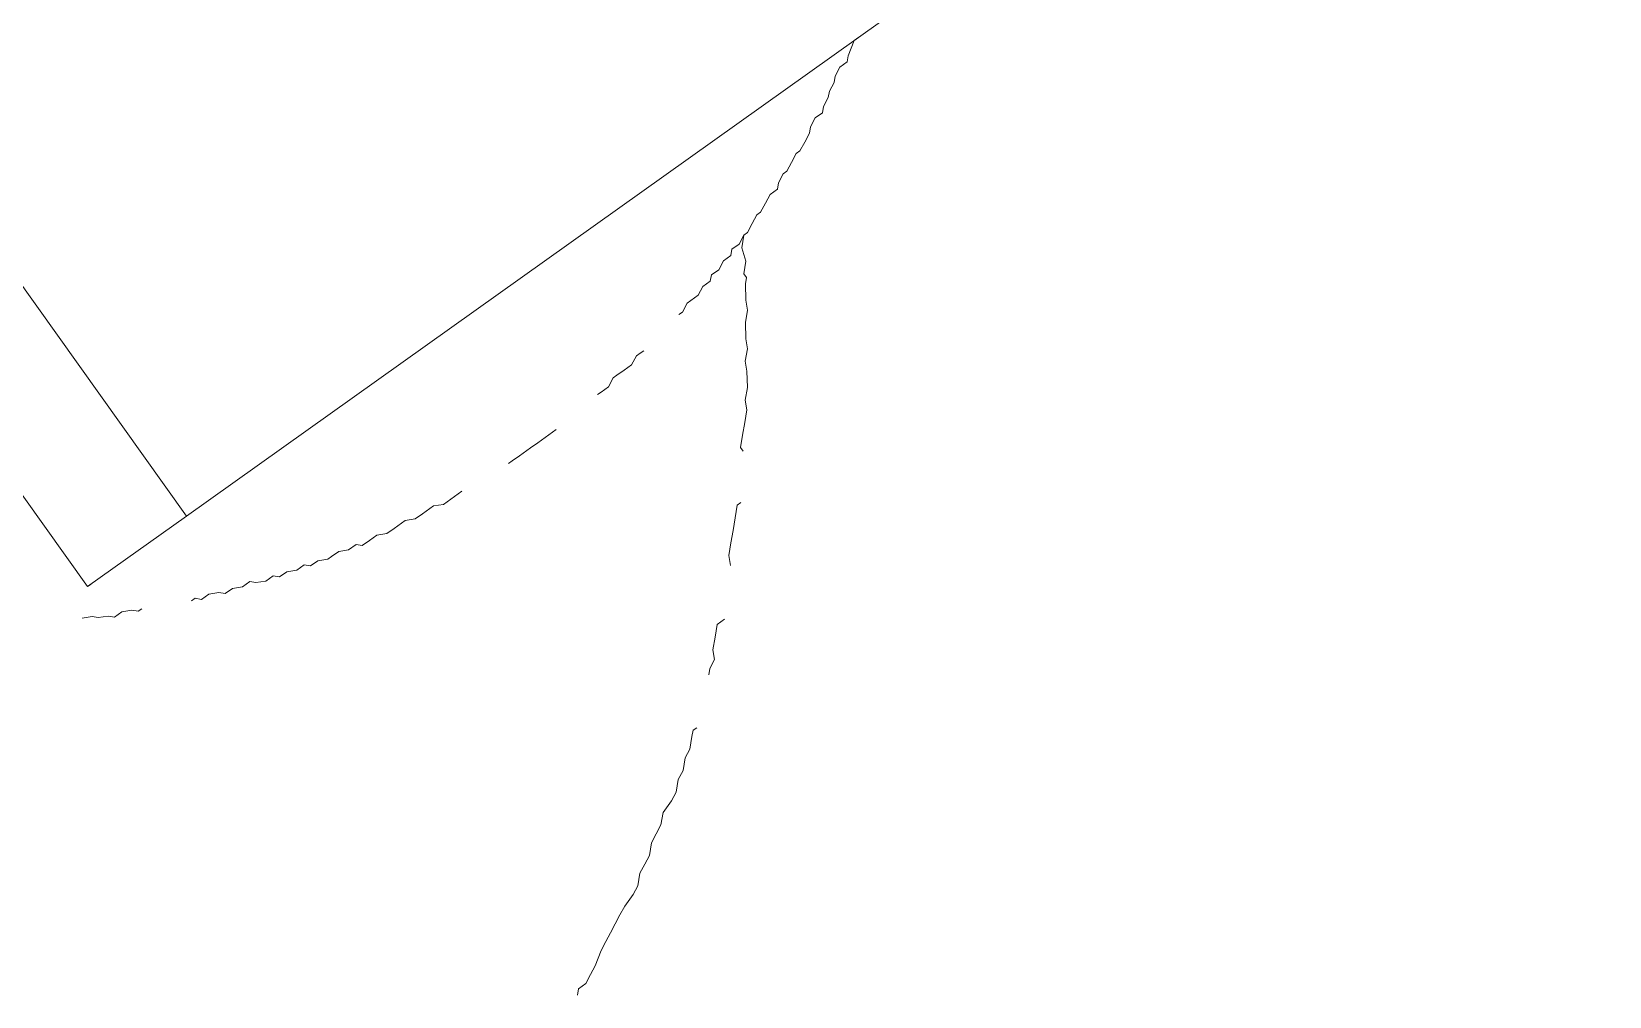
# Model space of a CAD drawing. Header units: feet. Extents: x 2321988 to 2329858, y 6722724 to 6730499.
# Drawn here: x 2326071.2565 to 2326071.541, y 6726843.0123 to 6726843.1863 of the extents above; entities that cross this region are included whole.
import ezdxf

# ---------------------------------------------------------------- set-up
doc = ezdxf.new("R2010")
doc.units = ezdxf.units.FT
doc.header["$MEASUREMENT"] = 0
doc.layers.add('C-BESS-EQUIPMENT', color=255, linetype='Continuous')

# ---------------------------------------------------------------- blocks, each defined once
blk = doc.blocks.new('Midpoint Site Plan$0$A$C71e53a02')
at = {"lineweight": 9}
for points in [[(15.0069, 2.2462), (14.9971, 2.2462), (14.734, 2.2462), (14.734, -2.2559), (14.7438, -2.2559)], [(21.8184, 2.2462), (21.8087, 2.2462), (14.9971, 2.2462), (14.9971, -2.2559), (15.0069, -2.2559), (14.9971, -2.2559), (14.734, -2.2559)], [(14.9971, -2.2559), (21.8087, -2.2559), (21.8184, -2.2559)], [(16.1178, -2.519), (16.1275, -2.519), (16.147, -2.5093), (16.1567, -2.5093), (16.1762, -2.5093), (16.1957, -2.4995), (16.2152, -2.4995), (16.225, -2.4898), (16.2444, -2.4898), (16.2639, -2.48), (16.2834, -2.48), (16.2932, -2.4703), (16.3127, -2.4703), (16.3321, -2.4605), (16.3419, -2.4605), (16.3614, -2.4508), (16.3809, -2.4411), (16.3906, -2.4411), (16.4101, -2.4313), (16.4296, -2.4216), (16.4491, -2.4216), (16.4588, -2.4118), (16.4783, -2.4021), (16.4881, -2.4021), (16.5075, -2.3923), (16.527, -2.3826), (16.5368, -2.3826), (16.5563, -2.3728), (16.5758, -2.3631), (16.5855, -2.3533), (16.605, -2.3436), (16.6245, -2.3436), (16.6342, -2.3339), (16.6537, -2.3241), (16.6635, -2.3144), (16.683, -2.3046), (16.6927, -2.2949), (16.7122, -2.2851), (16.7317, -2.2851), (16.7414, -2.2754), (16.7707, -2.2559), (16.7804, -2.2559)], [(14.6853, -2.3046), (14.6853, -2.3046)], [(14.6853, -2.3046), (14.7048, -2.3144), (14.7145, -2.3241), (14.734, -2.3339), (14.7438, -2.3436), (14.7632, -2.3436), (14.7827, -2.3533), (14.7925, -2.3631), (14.8022, -2.3631)], [(14.8997, -2.4118), (14.9094, -2.4118), (14.9192, -2.4216), (14.9386, -2.4216), (14.9581, -2.4313), (14.9679, -2.4411), (14.9874, -2.4411), (15.0069, -2.4508), (15.0264, -2.4508), (15.0361, -2.4605), (15.0556, -2.4703), (15.0751, -2.4703), (15.0848, -2.48), (15.1043, -2.48), (15.1238, -2.4898), (15.1433, -2.4898), (15.153, -2.4995), (15.1725, -2.4995), (15.192, -2.5093), (15.2018, -2.5093), (15.2212, -2.5093), (15.2407, -2.519), (15.2602, -2.519), (15.27, -2.5288), (15.2895, -2.5288), (15.3089, -2.5288), (15.3284, -2.5385), (15.3479, -2.5385), (15.3577, -2.5385), (15.3772, -2.5385), (15.3967, -2.5482), (15.4161, -2.5482), (15.4259, -2.5482), (15.4454, -2.5482), (15.4649, -2.558), (15.4844, -2.558), (15.5038, -2.558), (15.5136, -2.558)], [(16.0593, -2.8406), (16.0593, -2.8308), (16.0788, -2.8114), (16.0983, -2.7919), (16.1178, -2.7724), (16.1275, -2.7529), (16.147, -2.7334), (16.1665, -2.7042), (16.1762, -2.6847), (16.1957, -2.6652), (16.2055, -2.6457), (16.225, -2.6165), (16.2444, -2.597), (16.2542, -2.5775), (16.2737, -2.5482), (16.2834, -2.5385), (16.2834, -2.5288), (16.2932, -2.519), (16.3029, -2.5093), (16.3127, -2.48), (16.3321, -2.4605), (16.3419, -2.4605)], [(15.5038, -2.558), (15.5038, -2.558)], [(15.8741, -2.558), (15.8839, -2.558), (15.9034, -2.558), (15.9229, -2.5482), (15.9326, -2.5482), (15.9521, -2.5482), (15.9716, -2.5482), (15.9911, -2.5385), (16.0008, -2.5385), (16.0106, -2.5385)], [(15.6305, -2.5677), (15.6403, -2.5677), (15.6598, -2.5677), (15.6792, -2.5677), (15.689, -2.5677), (15.7085, -2.5677), (15.728, -2.5677), (15.7475, -2.5677), (15.7572, -2.5677)], [(15.7475, -2.5677), (15.7475, -2.5677)], [(15.8936, -3.0257), (15.9034, -3.0062), (15.9229, -2.9868), (15.9424, -2.9673), (15.9618, -2.9478), (15.9813, -2.9283), (15.9911, -2.9283)], [(15.7182, -3.1914), (15.728, -3.1816), (15.7475, -3.1719), (15.7572, -3.1524), (15.7767, -3.1329), (15.7962, -3.1134), (15.8059, -3.1134), (15.8157, -3.1134)], [(15.0848, -3.5909), (15.0946, -3.5812), (15.1141, -3.5812), (15.1335, -3.5714), (15.153, -3.5617), (15.1823, -3.5422), (15.2018, -3.5325), (15.2212, -3.5227), (15.2407, -3.513), (15.2602, -3.5032), (15.2797, -3.4935), (15.3089, -3.4837), (15.3284, -3.474), (15.3479, -3.4545), (15.3674, -3.4448), (15.3869, -3.435), (15.4064, -3.4155), (15.4259, -3.4058), (15.4454, -3.396), (15.4649, -3.3765), (15.4941, -3.3668), (15.5136, -3.3571), (15.5331, -3.3376), (15.5526, -3.3278), (15.5721, -3.3083), (15.5915, -3.2986), (15.611, -3.2791), (15.6208, -3.2694), (15.6305, -3.2694)]]:
    blk.add_lwpolyline(points, dxfattribs=at)

msp = doc.modelspace()

# ---------------------------------------------------------------- wipeouts: each hides what was drawn before it
msp.add_wipeout([(2326064.17456, 6726849.7753), (2326064.71751, 6726850.16214), (2326071.53559, 6726840.59259), (2326070.99264, 6726840.20575)]).dxf.layer = 'C-BESS-EQUIPMENT'

# ---------------------------------------------------------------- next in the draw order: wipeouts: each hides what was drawn before it
msp.add_wipeout([(2326066.85219, 6726836.89766), (2326076.01453, 6726843.4256), (2326076.40137, 6726842.88265), (2326067.23903, 6726836.3547)]).dxf.layer = 'C-BESS-EQUIPMENT'

# ---------------------------------------------------------------- next in the draw order: block references
at = {"layer": 'C-BESS-EQUIPMENT', "xscale": 0.08333333333333331, "yscale": 0.08333333333333331, "zscale": 0.08333333333333331, "rotation": 35.46898082920265}
msp.add_blockref('Midpoint Site Plan$0$A$C71e53a02', (2326070.15747, 6726842.52686), dxfattribs=at)

# ---------------------------------------------------------------- next in the draw order: wipeouts: each hides what was drawn before it
msp.add_wipeout([(2326044.1544, 6726887.54167), (2326077.85795, 6726840.23687), (2326077.40832, 6726839.91652), (2326043.70467, 6726887.22144)]).dxf.layer = 'C-BESS-EQUIPMENT'

# ---------------------------------------------------------------- next in the draw order: wipeouts: each hides what was drawn before it
msp.add_wipeout([(2326040.08225, 6726884.64036), (2326073.7858, 6726837.33556), (2326073.33617, 6726837.01521), (2326039.63253, 6726884.32013)]).dxf.layer = 'C-BESS-EQUIPMENT'

doc.saveas('drawing.dxf')
